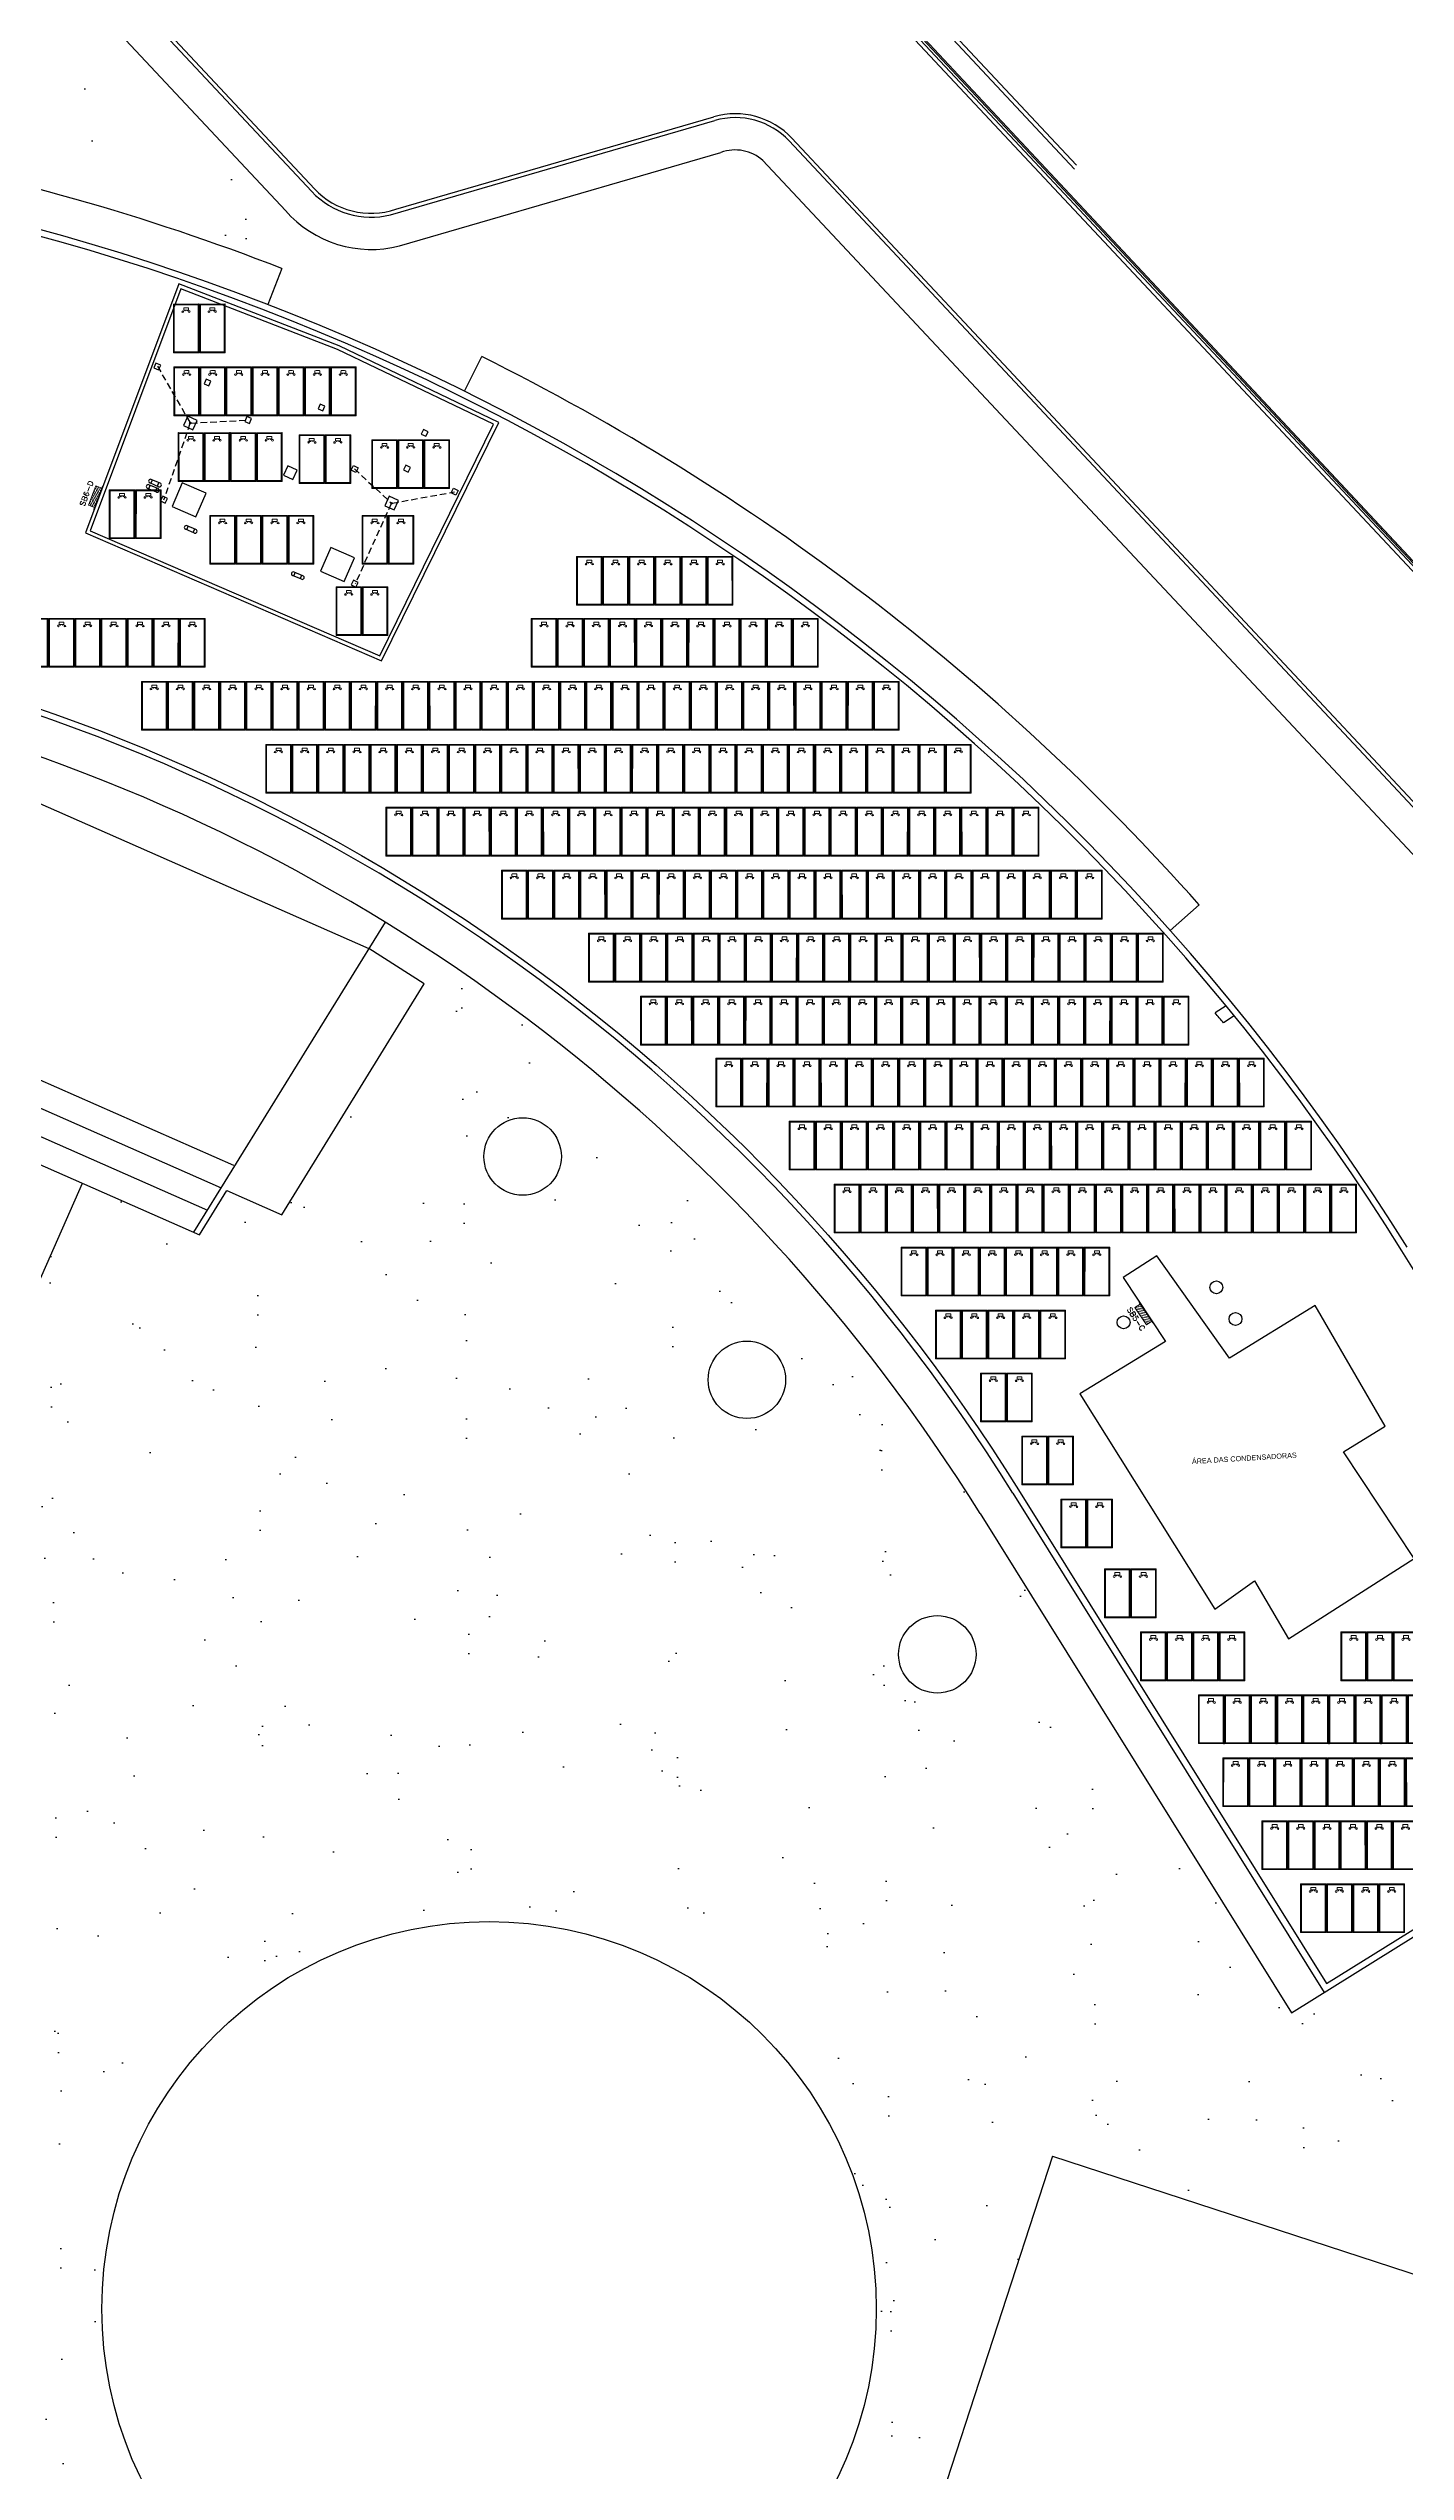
# Model space of a CAD drawing. Header units: metres. Extents: x 2872 to 3316, y -1435 to -1037.
# Drawn here: x 3114.8 to 3167.4, y -1287 to -1193.1 of the extents above; entities that cross this region are included whole.
import ezdxf

# ---------------------------------------------------------------- set-up
doc = ezdxf.new("R2010")
doc.units = ezdxf.units.M
doc.header["$MEASUREMENT"] = 0
doc.linetypes.add('HIDDEN', pattern=[0.375, 0.25, -0.125])
doc.layers.add('ARQUITETURA', color=253, linetype='CONTINUOUS')
doc.layers.add('MÓDULOS FV', color=7, linetype='CONTINUOUS')
doc.layers.add('MODULOS_PV', color=2, linetype='CONTINUOUS', lineweight=9)
doc.layers.add('String Box', color=3, linetype='CONTINUOUS', lineweight=9)
doc.styles.add('ENGECAD', font='arial.ttf')
doc.styles.add('S20', font='SIMPLEX.shx', dxfattribs={"width": 1.1, "height": 0.2})
pattern_1 = [(350.62296, (2542.1494, -799.737), (4.089919, 4.08927), [0, -4.56, 0, -5.1, 0, -4.875]), (320.623, (2542.149, -799.737), (9.808834, 1.91215), [0, -2.46, 0, -4.11, 0, -1.575]), (280.62296, (2539.627, -797.0435), (6.39856, -6.807323), [0, -1.5, 0, -5.4, 0, -7.05]), (270.623, (2539.627, -797.0435), (8.08648, -4.78256), [0, -0.75, 0, -3.54, 0, -4.05])]

# ---------------------------------------------------------------- blocks, each defined once
blk = doc.blocks.new('modulo')
at = {"layer": 'MODULOS_PV', "color": 8}
for p, q in [((-0.751, 2.014), (-0.753, 2.063)), ((-1.381, 1.342), (-1.43, 1.34)), ((-0.053, 0.097), (-0.051, 0.048)), ((0.577, 0.769), (0.626, 0.771))]:
    blk.add_line(p, q, dxfattribs=at)
for points in [[(-1.43, 1.34), (-0.753, 2.063), (0.626, 0.771), (-0.051, 0.048)], [(-1.381, 1.342), (-0.751, 2.014), (0.577, 0.769), (-0.053, 0.097)]]:
    blk.add_lwpolyline(points, close=True, dxfattribs=at)
for points in [[(-0.956, 1.498), (-0.935, 1.478), (-0.922, 1.492), (-0.943, 1.512)], [(-0.878, 1.581), (-0.857, 1.562), (-0.87, 1.548), (-0.891, 1.567)]]:
    blk.add_lwpolyline(points, dxfattribs=at)
at = {"layer": 'MODULOS_PV', "color": 1}
blk.add_circle((-0.963, 1.403), 0.0332, dxfattribs=at)
at = {"layer": 'MODULOS_PV', "color": 8}
blk.add_circle((-0.793, 1.591), 0.0332, dxfattribs=at)
blk.add_open_spline([(-0.986, 1.473), (-1.006, 1.493), (-1.027, 1.512), (-1.048, 1.532), (-1.048, 1.532), (-1.049, 1.534), (-1.049, 1.536), (-1.048, 1.538), (-1.048, 1.539), (-1.007, 1.583), (-0.966, 1.627), (-0.925, 1.67), (-0.924, 1.671), (-0.922, 1.672), (-0.919, 1.672), (-0.918, 1.671), (-0.917, 1.671), (-0.897, 1.652), (-0.876, 1.632), (-0.855, 1.613), (-0.855, 1.612), (-0.854, 1.611), (-0.854, 1.608), (-0.855, 1.606), (-0.855, 1.605), (-0.896, 1.561), (-0.937, 1.518), (-0.978, 1.474), (-0.979, 1.473), (-0.981, 1.472), (-0.984, 1.472), (-0.985, 1.473), (-0.986, 1.473)], degree=3, knots=[0, 0, 0, 0, 1, 1, 1, 1.002534, 1.003925, 1.008052, 1.008052, 1.008052, 2.008052, 2.008052, 2.008052, 2.012179, 2.01357, 2.016104, 2.016104, 2.016104, 3.016104, 3.016104, 3.016104, 3.018638, 3.02003, 3.024156, 3.024156, 3.024156, 4.024156, 4.024156, 4.024156, 4.028283, 4.029675, 4.032208, 4.032208, 4.032208, 4.032208], dxfattribs=at)
at = {"layer": 'MODULOS_PV', "color": 1, "insert": (-0.997, 1.409), "char_height": 0.0572, "width": 0.10748, "attachment_point": 1, "rotation": 46.87223}
blk.add_mtext('+', dxfattribs=at)
at = {"layer": 'MODULOS_PV', "color": 8, "insert": (-0.827, 1.597), "char_height": 0.0572, "width": 0.10748, "attachment_point": 1, "rotation": 46.87223}
blk.add_mtext('-', dxfattribs=at)

msp = doc.modelspace()

# ---------------------------------------------------------------- hatches: boundary and pattern name
at = {"layer": 'ARQUITETURA'}
h = msp.add_hatch(dxfattribs=at)
h.set_pattern_fill('AR-SAND', color=116, scale=3, angle=-46.87704, style=0)
h.set_pattern_definition(pattern_1)
edge = h.paths.add_edge_path()
edge.add_line((3124.024, -1199.419), (3123.264, -1201.426))
edge.add_arc((3090.687, -1287.465), 92, 69.26198, 79.43995)
edge.add_line((3107.548, -1197.023), (3107.272, -1198.498))
edge.add_line((3107.272, -1198.498), (3085.131, -1194.352))
edge.add_line((3085.131, -1194.352), (3086.903, -1184.891))
edge.add_line((3086.903, -1184.891), (3108.879, -1189.006))
edge.add_line((3108.879, -1189.006), (3112.722, -1170.073))
edge.add_line((3112.722, -1170.073), (3103.966, -1160.822))
edge.add_line((3103.966, -1160.822), (3097.548, -1159.519))
edge.add_line((3097.548, -1159.519), (3098.033, -1157.133))
edge.add_arc((3101.071, -1157.75), 3.1, 43.12294, 168.5248, ccw=False)
edge.add_line((3103.333, -1155.631), (3115.845, -1168.989))
edge.add_arc((3114.677, -1170.083), 1.6, -10.3134, 43.12553, ccw=False)
edge.add_line((3116.251, -1170.369), (3113.521, -1184.927))
edge.add_arc((3118.978, -1185.95), 5.552, 169.3787, 228.40336)
edge.add_line((3115.292, -1190.102), (3124.024, -1199.419))
h = msp.add_hatch(dxfattribs=at)
h.set_pattern_fill('AR-SAND', color=116, scale=3, angle=-46.87704, style=0)
h.set_pattern_definition(pattern_1)
edge = h.paths.add_edge_path(flags=16)
edge.add_arc((3141.901, -1244.722), 1.5, 0, 360)
edge = h.paths.add_edge_path(flags=16)
edge.add_arc((3133.213, -1236.071), 1.5, 0, 360)
edge = h.paths.add_edge_path(flags=16)
edge.add_arc((3149.279, -1255.358), 1.5, 0, 360)
edge = h.paths.add_edge_path()
edge.add_line((3152.966, -1347.299), (3161.059, -1339.718))
edge.add_line((3161.059, -1339.718), (3148.853, -1310.934))
edge.add_line((3148.853, -1310.934), (3142.625, -1308.903))
edge.add_line((3142.625, -1308.903), (3153.744, -1274.806))
edge.add_line((3153.744, -1274.806), (3175.475, -1281.892))
edge.add_line((3175.475, -1281.892), (3181.505, -1263.4))
edge.add_line((3181.505, -1263.4), (3175.519, -1261.448))
edge.add_line((3175.519, -1261.448), (3164.273, -1268.459))
edge.add_line((3164.273, -1268.459), (3163, -1269.253))
edge.add_line((3163, -1269.253), (3156.916, -1259.494))
edge.add_line((3156.916, -1259.494), (3150.938, -1249.904))
edge.add_arc((3090.687, -1287.465), 71, 31.93963, 58.40362)
edge.add_line((3127.886, -1226.99), (3127.256, -1228.011))
edge.add_line((3127.256, -1228.011), (3129.403, -1229.387))
edge.add_line((3129.403, -1229.387), (3123.883, -1238.327))
edge.add_line((3123.883, -1238.327), (3121.758, -1237.39))
edge.add_line((3121.758, -1237.39), (3120.697, -1239.108))
edge.add_line((3120.697, -1239.108), (3116.163, -1237.109))
edge.add_line((3116.163, -1237.109), (3101.761, -1269.714))
edge.add_line((3101.761, -1269.714), (3114.268, -1288.05))
edge.add_line((3114.268, -1288.05), (3117.421, -1291.982))
edge.add_line((3117.421, -1291.982), (3120.072, -1289.923))
edge.add_arc((3131.912, -1280.713), 15, -76.24288, 217.88029, ccw=False)
edge.add_line((3135.479, -1295.283), (3135.683, -1296.583))
edge.add_line((3135.683, -1296.583), (3138.586, -1296.127))
edge.add_line((3138.586, -1296.127), (3139.075, -1299.239))
edge.add_line((3139.075, -1299.239), (3132.012, -1300.35))
edge.add_line((3132.012, -1300.35), (3131.522, -1297.238))
edge.add_line((3131.522, -1297.238), (3133.195, -1296.975))
edge.add_line((3133.195, -1296.975), (3132.991, -1295.674))
edge.add_arc((3131.912, -1280.713), 15, 229.73446, 274.12525, ccw=False)
edge.add_line((3122.217, -1292.159), (3118.361, -1296.663))
edge.add_line((3118.361, -1296.663), (3122.628, -1298.054))
edge.add_line((3122.628, -1298.054), (3120.912, -1303.316))
edge.add_line((3120.912, -1303.316), (3115.959, -1301.701))
edge.add_line((3115.959, -1301.701), (3114.626, -1305.789))
edge.add_line((3114.626, -1305.789), (3136.797, -1313.019))
edge.add_line((3136.797, -1313.019), (3129.666, -1334.886))
edge.add_line((3129.666, -1334.886), (3154.385, -1342.946))
edge.add_line((3154.385, -1342.946), (3152.966, -1347.299))
at = {"layer": 'String Box'}
h = msp.add_hatch(dxfattribs=at)
h.set_pattern_fill('ANSI31', color=256, scale=0.5, angle=249.46175)
h.set_pattern_definition([(294.46175, (3330.81221, -1589.31528), (0.056889869, 0.025880355), [])])
h.paths.add_polyline_path([(3116.905, -1210.175), (3116.671, -1210.087), (3116.39, -1210.837), (3116.624, -1210.924)])
h = msp.add_hatch(dxfattribs=at)
h.set_pattern_fill('ANSI31', color=256, scale=0.5, angle=663.59594)
h.set_pattern_definition([(348.595944, (3589.723313, -1290.57302), (0.012357921, 0.061266074), [])])
h.paths.add_polyline_path([(3157.145, -1241.788), (3156.937, -1241.926), (3157.38, -1242.593), (3157.588, -1242.454)])
h = msp.add_hatch(dxfattribs=at)
h.set_pattern_fill('ANSI31', color=256, scale=0.5, angle=663.59594)
h.set_pattern_definition([(348.595944, (3589.723313, -1290.57302), (0.012357921, 0.061266074), [])])
h.paths.add_polyline_path([(3157.145, -1241.788), (3156.937, -1241.926), (3157.38, -1242.593), (3157.588, -1242.454)])

# ---------------------------------------------------------------- linework, layer by layer
at = {"layer": 'ARQUITETURA'}
for p, q in [((3116.205, -1189.248, 0), (3125.043, -1198.683, 0)), ((3116.309, -1189.139, 0), (3125.153, -1198.581, 0)), ((3145.559, -1189.395, 0), (3174.36, -1220.193, 0)), ((3145.579, -1189.342, 0), (3174.397, -1220.16, 0)), ((3115.292, -1190.102, 0), (3124.024, -1199.419, 0)), ((3191.981, -1239.329, 0), (3145.38, -1189.563, 0)), ((3192.091, -1239.226, 0), (3145.489, -1189.46, 0)), ((3146.935, -1189.633, 0), (3154.599, -1197.814, 0)), ((3147.029, -1189.514, 0), (3154.666, -1197.666, 0)), ((3128.099, -1199.587, 0), (3140.663, -1195.936, 0)), ((3128.297, -1199.374, 0), (3140.621, -1195.792, 0)), ((3143.538, -1196.725, 0), (3190.016, -1246.359, 0)), ((3143.648, -1196.623, 0), (3190.126, -1246.257, 0)), ((3128.448, -1200.788, 0), (3140.896, -1197.17, 0)), ((3142.525, -1197.487, 0), (3189.104, -1247.214, 0)), ((3123.885, -1201.664), (3123.344, -1203.063)), ((3130.961, -1206.421), (3131.629, -1205.077)), ((3118.724, -1210.203), (3118.782, -1210.065)), ((3119.082, -1210.191), (3118.736, -1210.045)), ((3119.111, -1210.121), (3118.765, -1209.976)), ((3118.811, -1209.996), (3118.869, -1209.857)), ((3119.169, -1209.983), (3118.823, -1209.838)), ((3119.065, -1210.102), (3119.123, -1209.964)), ((3119.024, -1210.329), (3118.678, -1210.184)), ((3118.978, -1210.309), (3119.036, -1210.171)), ((3120.497, -1211.916), (3120.151, -1211.771)), ((3120.197, -1211.791), (3120.255, -1211.652)), ((3120.555, -1211.778), (3120.209, -1211.633)), ((3120.451, -1211.897), (3120.509, -1211.759)), ((3124.644, -1213.709), (3124.298, -1213.564)), ((3124.344, -1213.583), (3124.402, -1213.445)), ((3124.702, -1213.571), (3124.356, -1213.426)), ((3124.598, -1213.69), (3124.656, -1213.551)), ((3109.906, -1220.363), (3127.256, -1228.012)), ((3159.428, -1226.32), (3158.306, -1227.316)), ((3127.886, -1226.99), (3120.466, -1239.006)), ((3129.403, -1229.387), (3127.256, -1228.011)), ((3123.883, -1238.327), (3129.403, -1229.387)), ((3108.905, -1230.631), (3122.014, -1236.41)), ((3108.585, -1231.583), (3121.527, -1237.288)), ((3108.352, -1232.573), (3120.997, -1238.147)), ((3106.139, -1232.691), (3120.697, -1239.108)), ((3101.761, -1269.714), (3116.163, -1237.109)), ((3120.697, -1239.108), (3121.758, -1237.39)), ((3121.758, -1237.39), (3123.883, -1238.327)), ((3179.203, -1258.857), (3167.274, -1239.721)), ((3152.211, -1249.111), (3164.273, -1268.459)), ((3152.423, -1248.979), (3164.353, -1268.115)), ((3150.938, -1249.904), (3163, -1269.253)), ((3164.353, -1268.115), (3179.203, -1258.857)), ((3163, -1269.253), (3179.548, -1258.937)), ((3153.744, -1274.806), (3142.625, -1308.903)), ((3153.744, -1274.806), (3142.625, -1308.903)), ((3153.744, -1274.806), (3175.475, -1281.892))]:
    msp.add_line(p, q, dxfattribs=at)
at = {"layer": 'ARQUITETURA', "linetype": 'HIDDEN'}
for p, q in [((3119.065, -1205.457), (3120.32, -1207.631)), ((3120.325, -1207.678), (3119.303, -1210.636)), ((3120.362, -1207.654), (3122.58, -1207.538)), ((3126.695, -1209.433), (3128.116, -1210.742)), ((3128.123, -1210.784), (3126.719, -1213.887)), ((3128.162, -1210.76), (3130.568, -1210.321))]:
    msp.add_line(p, q, dxfattribs=at)
at = {"layer": 'ARQUITETURA'}
msp.add_lwpolyline([(3127.751, -1216.87), (3132.289, -1207.631), (3126.102, -1204.667), (3119.887, -1202.262), (3116.273, -1211.908), (3127.751, -1216.869)], dxfattribs=at)
for points in [[(3127.679, -1216.675), (3132.088, -1207.701), (3126.043, -1204.805), (3119.974, -1202.457), (3116.463, -1211.827)], [(3118.927, -1205.513), (3119.111, -1205.59), (3119.189, -1205.406), (3119.004, -1205.329)], [(3120.869, -1206.139), (3121.053, -1206.216), (3121.131, -1206.032), (3120.946, -1205.954)], [(3125.29, -1207.109), (3125.474, -1207.186), (3125.552, -1207.001), (3125.367, -1206.924)], [(3120.071, -1207.749), (3120.435, -1207.916), (3120.602, -1207.552), (3120.238, -1207.385)], [(3122.449, -1207.591), (3122.633, -1207.669), (3122.71, -1207.484), (3122.526, -1207.407)], [(3129.283, -1208.08), (3129.463, -1208.169), (3129.551, -1207.989), (3129.372, -1207.901)], [(3119.632, -1210.892), (3120.549, -1211.289), (3120.946, -1210.371), (3120.028, -1209.974)], [(3123.95, -1209.678), (3124.313, -1209.845), (3124.48, -1209.481), (3124.117, -1209.314)], [(3126.751, -1209.564), (3126.572, -1209.474), (3126.662, -1209.295), (3126.841, -1209.385)], [(3128.598, -1209.47), (3128.777, -1209.559), (3128.866, -1209.379), (3128.686, -1209.291)], [(3119.183, -1210.672), (3119.362, -1210.76), (3119.45, -1210.58), (3119.271, -1210.492)], [(3127.871, -1210.856), (3128.235, -1211.023), (3128.402, -1210.659), (3128.038, -1210.492)], [(3130.619, -1210.445), (3130.441, -1210.355), (3130.53, -1210.176), (3130.709, -1210.266)], [(3125.385, -1213.396), (3126.303, -1213.792), (3126.699, -1212.875), (3125.782, -1212.478)], [(3126.572, -1213.925), (3126.752, -1214.013), (3126.84, -1213.833), (3126.66, -1213.745)], [(3154.797, -1245.266), (3160.026, -1253.614), (3161.567, -1252.513), (3162.883, -1254.755), (3167.753, -1251.642), (3165.022, -1247.514), (3166.637, -1246.514), (3163.92, -1241.846), (3160.597, -1243.887), (3157.786, -1239.922), (3156.483, -1240.761), (3158.126, -1243.235)]]:
    msp.add_lwpolyline(points, close=True, dxfattribs=at)
msp.add_lwpolyline([(3082.11, -1211.844), (3104.078, -1215.958, -0.210066), (3152.423, -1248.979)], format="xyb", dxfattribs=at)
for centre, radius in [((3120.335, -1207.653), 0.0267), ((3128.135, -1210.76), 0.0267), ((3133.213, -1236.071), 1.5), ((3141.901, -1244.722), 1.5), ((3149.279, -1255.358), 1.5), ((3131.912, -1280.713), 15)]:
    msp.add_circle(centre, radius, dxfattribs=at)
at = {"layer": 'ARQUITETURA', "color": 6}
for centre in [(3160.091, -1241.14), (3156.496, -1242.497), (3160.832, -1242.366)]:
    msp.add_circle(centre, 0.25, dxfattribs=at)
at = {"layer": 'ARQUITETURA'}
for centre, radius, start, end in [((3141.458, -1198.673, 0), 3, 43.11924, 106.20342), ((3141.458, -1198.673, 0), 2.85, 43.11924, 106.20342), ((3090.687, -1287.465), 92, 68.84799, 79.39324), ((3141.444, -1198.703, 0), 1.628, 48.36392, 109.66738), ((3090.687, -1287.465), 90.25, 31.93963, 79.39324), ((3090.687, -1287.465), 90.5, 31.93963, 79.39324), ((3127.342, -1196.53, 0), 3.15, 223.12896, 283.89858), ((3127.342, -1196.53, 0), 3, 223.12852, 288.56519), ((3127.341, -1196.532, 0), 4.398, 221.03941, 284.57733), ((3090.687, -1287.465), 92, 41.65318, 63.57537), ((3118.707, -1210.115), 0.075, 67.24147, 247.24147), ((3118.794, -1209.907), 0.075, 67.24147, 247.24147), ((3119.14, -1210.052), 0.075, 247.24147, 67.24147), ((3119.053, -1210.26), 0.075, 247.24147, 67.24147), ((3120.18, -1211.702), 0.075, 67.24147, 247.24147), ((3120.526, -1211.847), 0.075, 247.24147, 67.24147), ((3124.327, -1213.495), 0.075, 67.24147, 247.24147), ((3124.673, -1213.64), 0.075, 247.24147, 67.24147), ((3090.687, -1287.465), 72.5, 31.93963, 79.39324), ((3090.687, -1287.465), 71, 31.93963, 74.22149)]:
    msp.add_arc(centre, radius, start, end, dxfattribs=at)
at = {"layer": 'ARQUITETURA', "color": 6}
msp.add_arc((3090.478, -1287.604), 90, 39.05726, 39.37715, dxfattribs=at)
msp.add_arc((3090.478, -1287.604), 90, 39.05726, 39.37715, dxfattribs=at)
msp.add_arc((3090.478, -1287.604), 90, 39.05726, 39.37715, dxfattribs=at)
msp.add_arc((3090.478, -1287.604), 90, 39.05726, 39.37715, dxfattribs=at)
at = {"layer": 'MÓDULOS FV', "color": 6}
for p, q in [((3160.466, -1230.228), (3160.047, -1230.506)), ((3160.783, -1230.618), (3160.364, -1230.895))]:
    msp.add_line(p, q, dxfattribs=at)
at = {"layer": 'String Box'}
for points in [[(3116.905, -1210.175), (3116.624, -1210.924), (3116.39, -1210.837), (3116.671, -1210.087)], [(3116.946, -1210.111), (3116.613, -1210.999), (3116.598, -1210.994), (3116.931, -1210.106)], [(3157.145, -1241.788), (3157.588, -1242.454), (3157.38, -1242.593), (3156.937, -1241.926)], [(3157.145, -1241.788), (3157.588, -1242.454), (3157.38, -1242.593), (3156.937, -1241.926)], [(3157.118, -1241.717), (3157.642, -1242.507), (3157.629, -1242.516), (3157.104, -1241.726)], [(3157.118, -1241.717), (3157.642, -1242.507), (3157.629, -1242.516), (3157.104, -1241.726)]]:
    msp.add_lwpolyline(points, close=True, dxfattribs=at)

# ---------------------------------------------------------------- block references
at = {"layer": 'MÓDULOS FV'}
for p, rotation in [((3119.68, -1205.002), 313.1278308668401), ((3120.693, -1205.002), 313.1278308668401), ((3121.722, -1207.442), 313.1278308668401), ((3123.748, -1207.442), 313.1278308668401), ((3125.774, -1207.442), 313.1278308668401), ((3120.877, -1209.987), 313.12783086684), ((3122.903, -1209.987), 313.12783086684), ((3125.562, -1210.068), 313.12783086684), ((3128.38, -1210.262), 313.12783086684), ((3117.198, -1212.2), 313.12783086684), ((3118.211, -1212.2), 313.12783086684), ((3122.102, -1213.19), 313.12783086684), ((3124.128, -1213.19), 313.12783086684), ((3128.004, -1213.19), 313.1278308668401), ((3135.304, -1214.782), 313.12783086684), ((3137.33, -1214.782), 313.12783086684), ((3139.356, -1214.782), 313.12783086684), ((3125.982, -1215.957), 313.12783086684), ((3126.995, -1215.957), 313.12783086684), ((3113.839, -1217.181), 313.12783086684), ((3115.865, -1217.181), 313.12783086684), ((3118.904, -1217.181), 313.12783086684), ((3134.559, -1217.182), 313.12783086684), ((3137.598, -1217.182), 313.1278308668401), ((3139.624, -1217.182), 313.1278308668401), ((3141.65, -1217.182), 313.1278308668401), ((3142.663, -1217.182), 313.12783086684), ((3143.676, -1217.182), 313.12783086684), ((3118.446, -1219.622), 313.12783086684), ((3119.459, -1219.622), 313.1278308668401), ((3121.485, -1219.622), 313.1278308668401), ((3123.511, -1219.622), 313.1278308668401), ((3125.537, -1219.622), 313.1278308668401), ((3126.55, -1219.622), 313.12783086684), ((3128.576, -1219.622), 313.12783086684), ((3130.602, -1219.622), 313.12783086684), ((3132.628, -1219.622), 313.1278308668401), ((3134.654, -1219.622), 313.1278308668401), ((3135.667, -1219.622), 313.12783086684), ((3137.693, -1219.622), 313.12783086684), ((3139.719, -1219.622), 313.12783086684), ((3141.745, -1219.622), 313.12783086684), ((3143.771, -1219.622), 313.12783086684), ((3145.797, -1219.622), 313.12783086684), ((3123.259, -1222.062), 313.12783086684), ((3125.285, -1222.062), 313.12783086684), ((3127.311, -1222.062), 313.12783086684), ((3130.35, -1222.062), 313.1278308668401), ((3131.363, -1222.062), 313.1278308668401), ((3133.389, -1222.062), 313.12783086684), ((3135.415, -1222.062), 313.12783086684), ((3137.441, -1222.062), 313.12783086684), ((3139.467, -1222.062), 313.12783086684), ((3141.493, -1222.062), 313.12783086684), ((3143.519, -1222.062), 313.12783086684), ((3145.545, -1222.062), 313.12783086684), ((3147.571, -1222.062), 313.12783086684), ((3149.597, -1222.062), 313.1278308668401), ((3128.928, -1224.502), 313.12783086684), ((3132.98, -1224.502), 313.12783086684), ((3135.006, -1224.502), 313.12783086684), ((3137.032, -1224.502), 313.12783086684), ((3139.058, -1224.502), 313.12783086684), ((3141.084, -1224.502), 313.12783086684), ((3143.11, -1224.502), 313.1278308668401), ((3145.136, -1224.502), 313.1278308668401), ((3147.162, -1224.502), 313.1278308668401), ((3149.188, -1224.502), 313.1278308668401), ((3151.214, -1224.502), 313.1278308668401), ((3132.396, -1226.942), 313.12783086684), ((3134.422, -1226.942), 313.12783086684), ((3136.448, -1226.942), 313.12783086684), ((3138.474, -1226.942), 313.12783086684), ((3140.5, -1226.942), 313.12783086684), ((3142.526, -1226.942), 313.12783086684), ((3144.552, -1226.942), 313.12783086684), ((3146.578, -1226.942), 313.12783086684), ((3148.604, -1226.942), 313.12783086684), ((3150.63, -1226.942), 313.12783086684), ((3152.656, -1226.942), 313.12783086684), ((3136.783, -1229.382), 313.12783086684), ((3138.809, -1229.382), 313.12783086684), ((3140.835, -1229.382), 313.12783086684), ((3142.861, -1229.382), 313.12783086684), ((3144.887, -1229.382), 313.12783086684), ((3146.913, -1229.382), 313.12783086684), ((3148.939, -1229.382), 313.12783086684), ((3150.965, -1229.382), 313.12783086684), ((3152.991, -1229.382), 313.12783086684), ((3155.017, -1229.382), 313.12783086684), ((3157.043, -1229.382), 313.12783086684), ((3137.78, -1231.822), 313.1278308668401), ((3139.806, -1231.822), 313.1278308668401), ((3141.832, -1231.822), 313.1278308668401), ((3144.871, -1231.822), 313.12783086684), ((3146.897, -1231.822), 313.12783086684), ((3148.923, -1231.822), 313.12783086684), ((3150.949, -1231.822), 313.12783086684), ((3152.975, -1231.822), 313.12783086684), ((3155.001, -1231.822), 313.12783086684), ((3157.027, -1231.822), 313.12783086684), ((3141.712, -1234.222), 313.12783086684), ((3143.738, -1234.222), 313.12783086684), ((3145.764, -1234.222), 313.12783086684), ((3147.79, -1234.222), 313.12783086684), ((3149.816, -1234.222), 313.12783086684), ((3151.842, -1234.222), 313.12783086684), ((3153.868, -1234.222), 313.1278308668401), ((3155.894, -1234.222), 313.12783086684), ((3157.92, -1234.222), 313.12783086684), ((3144.558, -1236.662), 313.12783086684), ((3146.584, -1236.662), 313.12783086684), ((3148.61, -1236.662), 313.12783086684), ((3150.636, -1236.662), 313.12783086684), ((3152.662, -1236.662), 313.12783086684), ((3154.688, -1236.662), 313.12783086684), ((3156.714, -1236.662), 313.12783086684), ((3158.74, -1236.662), 313.1278308668401), ((3160.766, -1236.662), 313.1278308668401), ((3145.285, -1239.102), 313.12783086684), ((3146.298, -1239.102), 313.1278308668449), ((3147.311, -1239.102), 313.12783086684), ((3149.337, -1239.102), 313.12783086684), ((3151.363, -1239.102), 313.12783086684), ((3153.389, -1239.102), 313.12783086684), ((3155.415, -1239.102), 313.12783086684), ((3157.441, -1239.102), 313.12783086684), ((3159.467, -1239.102), 313.12783086684), ((3161.493, -1239.102), 313.12783086684), ((3163.519, -1239.102), 313.12783086684), ((3148.889, -1241.542), 313.1278308668401), ((3150.915, -1241.542), 313.1278308668401), ((3152.941, -1241.542), 313.1278308668401), ((3154.967, -1241.542), 313.12783086684), ((3149.209, -1243.982), 313.1278308663983), ((3152.248, -1243.982), 313.12783086684), ((3150.954, -1246.422), 313.12783086684), ((3151.967, -1246.422), 313.12783086684), ((3155.078, -1251.302), 313.1278308668401), ((3156.773, -1254.009), 313.1278308668401), ((3158.169, -1256.449), 313.1278308668401), ((3160.198, -1256.449), 313.1278308668401), ((3165.931, -1256.449), 313.1278308668401), ((3167.957, -1256.449), 313.12783086684), ((3160.406, -1258.889), 313.12783086684), ((3162.432, -1258.889), 313.12783086684), ((3164.458, -1258.889), 313.12783086684), ((3166.484, -1258.889), 313.12783086684), ((3160.339, -1261.329), 313.12783086684), ((3162.365, -1261.329), 313.12783086684), ((3166.417, -1261.329), 313.12783086684), ((3162.868, -1263.769), 313.12783086684), ((3165.907, -1263.769), 313.1278308668401), ((3167.933, -1263.769), 313.1278308668401), ((3164.367, -1266.209), 313.12783086684), ((3166.393, -1266.209), 313.12783086684)]:
    msp.add_blockref('modulo', p, dxfattribs=dict(at, rotation=rotation))
at = {"layer": 'MÓDULOS FV', "xscale": -1, "rotation": 46.87216913315991}
for p in [(3120.687, -1207.442), (3121.7, -1207.442), (3123.726, -1207.442), (3125.752, -1207.442), (3120.855, -1209.987), (3122.881, -1209.987), (3125.54, -1210.068), (3128.358, -1210.262), (3130.384, -1210.262), (3122.08, -1213.19), (3124.106, -1213.19), (3127.982, -1213.19), (3137.308, -1214.782), (3139.334, -1214.782), (3141.36, -1214.782), (3115.843, -1217.181), (3117.869, -1217.181), (3118.882, -1217.181), (3120.908, -1217.181), (3134.537, -1217.182), (3136.563, -1217.182), (3137.576, -1217.182), (3139.602, -1217.182), (3141.628, -1217.182), (3121.463, -1219.622), (3123.489, -1219.622), (3125.515, -1219.622), (3128.554, -1219.622), (3130.58, -1219.622), (3132.606, -1219.622), (3134.632, -1219.622), (3137.671, -1219.622), (3139.697, -1219.622), (3141.723, -1219.622), (3143.749, -1219.622), (3145.775, -1219.622), (3147.801, -1219.622), (3125.263, -1222.062), (3127.289, -1222.062), (3129.315, -1222.062), (3130.328, -1222.062), (3133.367, -1222.062), (3135.393, -1222.062), (3137.419, -1222.062), (3139.445, -1222.062), (3141.471, -1222.062), (3143.497, -1222.062), (3145.523, -1222.062), (3147.549, -1222.062), (3149.575, -1222.062), (3128.906, -1224.502), (3130.932, -1224.502), (3131.945, -1224.502), (3132.958, -1224.502), (3134.984, -1224.502), (3137.01, -1224.502), (3139.036, -1224.502), (3141.062, -1224.502), (3143.088, -1224.502), (3145.114, -1224.502), (3147.14, -1224.502), (3149.166, -1224.502), (3151.192, -1224.502), (3153.218, -1224.502), (3134.4, -1226.942), (3136.426, -1226.942), (3138.452, -1226.942), (3140.478, -1226.942), (3142.504, -1226.942), (3144.53, -1226.942), (3146.556, -1226.942), (3148.582, -1226.942), (3150.608, -1226.942), (3152.634, -1226.942), (3154.66, -1226.942), (3155.673, -1226.942), (3136.761, -1229.382), (3138.787, -1229.382), (3140.813, -1229.382), (3142.839, -1229.382), (3144.865, -1229.382), (3146.891, -1229.382), (3148.917, -1229.382), (3150.943, -1229.382), (3152.969, -1229.382), (3154.995, -1229.382), (3157.021, -1229.382), (3139.784, -1231.822), (3141.81, -1231.822), (3143.836, -1231.822), (3144.849, -1231.822), (3146.875, -1231.822), (3148.901, -1231.822), (3150.927, -1231.822), (3152.953, -1231.822), (3154.979, -1231.822), (3157.005, -1231.822), (3159.031, -1231.822), (3141.69, -1234.222), (3143.716, -1234.222), (3145.742, -1234.222), (3147.768, -1234.222), (3149.794, -1234.222), (3151.82, -1234.222), (3153.846, -1234.222), (3155.872, -1234.222), (3157.898, -1234.222), (3159.924, -1234.222), (3160.937, -1234.222), (3161.95, -1234.222), (3144.536, -1236.662), (3146.562, -1236.662), (3148.588, -1236.662), (3150.614, -1236.662), (3152.64, -1236.662), (3154.666, -1236.662), (3156.692, -1236.662), (3158.718, -1236.662), (3160.744, -1236.662), (3162.77, -1236.662), (3163.783, -1236.662), (3149.315, -1239.102), (3151.341, -1239.102), (3153.367, -1239.102), (3155.393, -1239.102), (3157.419, -1239.102), (3159.445, -1239.102), (3161.471, -1239.102), (3163.497, -1239.102), (3165.523, -1239.102), (3148.867, -1241.542), (3150.893, -1241.542), (3152.919, -1241.542), (3154.945, -1241.542), (3151.213, -1243.982), (3152.226, -1243.982), (3154.252, -1243.982), (3153.54, -1248.862), (3154.553, -1248.862), (3155.056, -1251.302), (3156.751, -1254.009), (3158.147, -1256.449), (3160.173, -1256.449), (3165.909, -1256.449), (3167.935, -1256.449), (3160.384, -1258.889), (3162.41, -1258.889), (3164.436, -1258.889), (3166.462, -1258.889), (3168.488, -1258.889), (3162.343, -1261.329), (3164.369, -1261.329), (3165.382, -1261.329), (3166.395, -1261.329), (3168.421, -1261.329), (3162.846, -1263.769), (3164.872, -1263.769), (3165.885, -1263.769), (3167.911, -1263.769), (3164.345, -1266.209), (3166.371, -1266.209)]:
    msp.add_blockref('modulo', p, dxfattribs=at)

# ---------------------------------------------------------------- texts
at = {"layer": 'ARQUITETURA', "style": 'ENGECAD'}
msp.add_text('ÁREA DAS CONDENSADORAS', height=0.2, rotation=3.49162, dxfattribs=at).set_placement((3159.151, -1247.985))
at = {"layer": 'String Box', "char_height": 0.2, "attachment_point": 1, "style": 'S20'}
for s, insert, rotation in [('SB6-D', (3116.044, -1210.819), 68.93286), ('SB5-C', (3156.784, -1241.886), 303.35786)]:
    msp.add_mtext_dynamic_manual_height_columns(s, width=1.86394, gutter_width=1, heights=[0], dxfattribs=dict(at, insert=insert, rotation=rotation))

doc.saveas('drawing.dxf')
